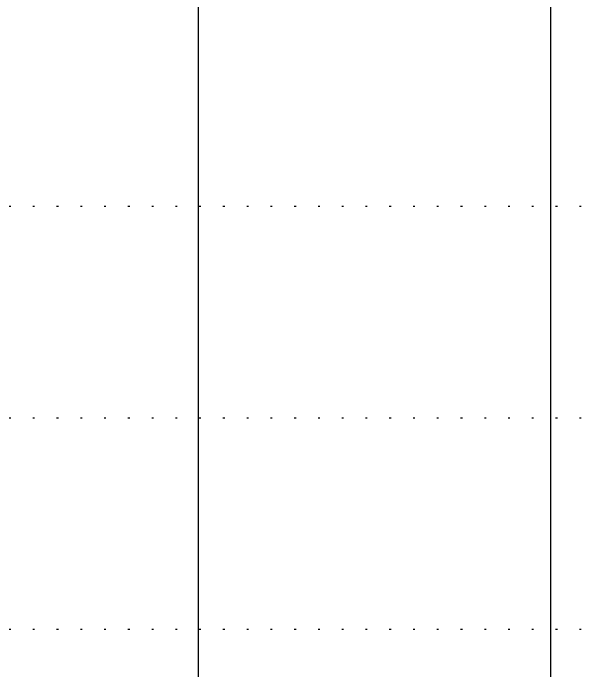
# Model space of a CAD drawing. Header units: millimetres. Extents: x -1499 to 6658, y -12483 to -6008.
# Drawn here: x 905.64 to 938.8, y -11359.43 to -11322.1 of the extents above; entities that cross this region are included whole.
import ezdxf

# ---------------------------------------------------------------- set-up
doc = ezdxf.new("R2010")
doc.units = ezdxf.units.MM
doc.linetypes.add('A-DOTLN01H', pattern=[0.125, 0, -0.125])
doc.layers.add('CR-GRID', color=56, linetype='A-DOTLN01H')
doc.layers.add('수직그리드', color=1, linetype='Continuous')

msp = doc.modelspace()

# ---------------------------------------------------------------- linework, layer by layer
at = {"layer": 'CR-GRID', "linetype": 'A-DOTLN01H', "ltscale": 10}
for p, q in [((696.157, -11333.058), (6636.157, -11333.058)), ((696.157, -11345.058), (6636.157, -11345.058)), ((696.157, -11357.058), (6636.157, -11357.058))]:
    msp.add_line(p, q, dxfattribs=at)
at = {"layer": '수직그리드'}
for p, q in [((936.157, -11149.902), (936.157, -11873.058)), ((916.157, -11190.876), (916.157, -11873.058))]:
    msp.add_line(p, q, dxfattribs=at)

doc.saveas('drawing.dxf')
